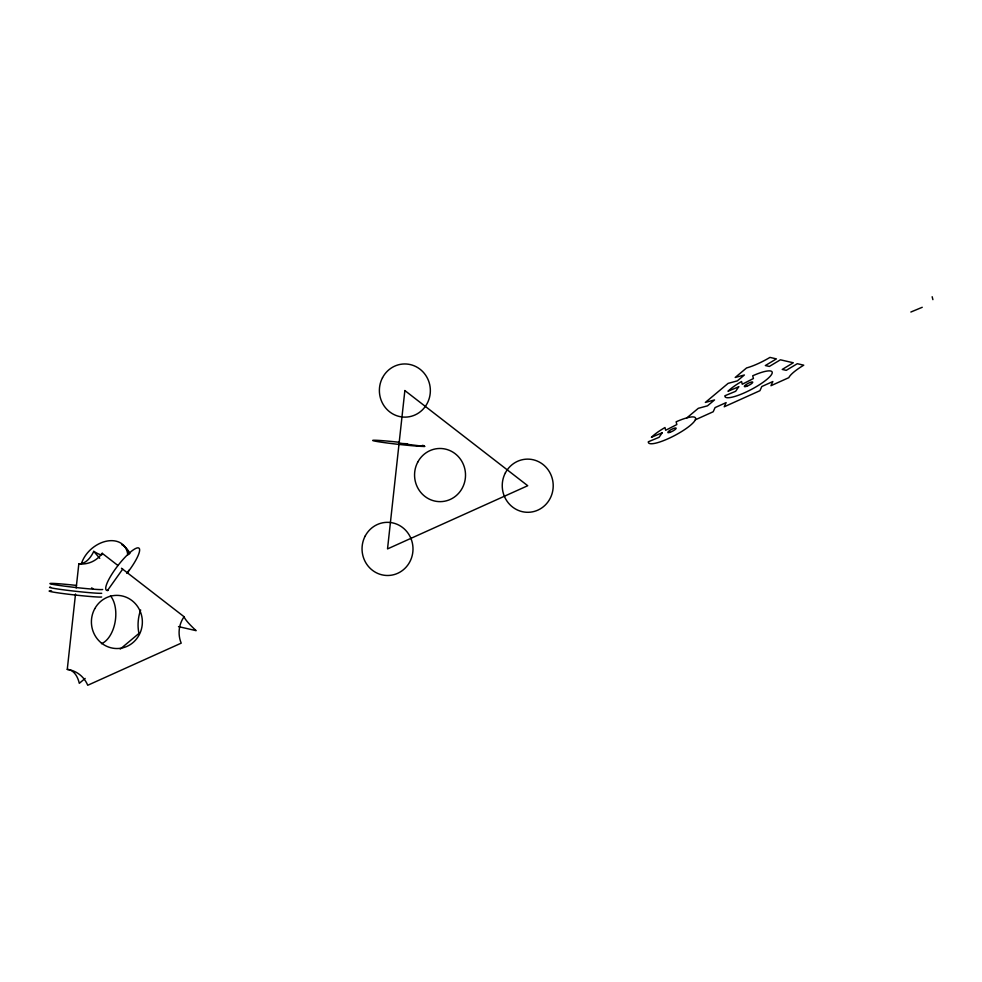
<?xml version="1.0" encoding="UTF-8"?>
<svg xmlns="http://www.w3.org/2000/svg" width="982" height="982" viewBox="0 0 982 982"><rect width="100%" height="100%" fill="white"/><g stroke="black" fill="none" stroke-linecap="round" stroke-linejoin="round"><path stroke-width="1.47" d="M85.152 678.427L79.296 683.325A26.588 15.552 -82.1 0 0 67.267 669.405L75.516 594M76.179 587.972L78.83 563.84A26.588 15.552 -82.1 0 0 93.744 551.356A26.588 4.088 39.8 0 0 102.202 553.308L117.852 565.436M107.504 590.489L122.664 569.167M120.246 649.065L138.965 633.415A26.588 15.552 -82.1 0 1 140.659 609.969M686.909 417.841L698.3 408.316L707.494 405.836L714.54 399.944L705.358 402.424L728.141 383.361L737.335 380.881L744.381 374.989L735.199 377.469L746.59 367.931A26.588 5.843 -27.8 0 0 769.962 357.399L776.406 358.884L765.359 365.537L769.348 366.446L780.395 359.805L793.296 362.775L782.249 369.428L786.238 370.349L797.298 363.696L803.742 365.181A26.588 5.843 -27.8 0 0 788.816 377.665L770.98 385.705L772.846 381.544L761.811 386.515L759.933 390.689L724.237 406.781L726.115 402.608L715.068 407.591L713.202 411.753L695.366 419.793M910.866 312.031L922.245 307.292M407.579 443.79L399.085 443.336L424.408 446.417M178.503 626.602L196.13 630.665A26.588 4.088 39.8 0 1 184.088 616.745L121.473 568.234M93.744 551.356L99.759 558.316M932.163 296.736L932.9 299.645M108.253 590.378A26.588 5.941 -52.2 0 1 115.176 569.29A26.588 5.941 -52.2 0 1 138.511 547.919A26.588 5.941 -52.2 0 1 127.157 573.071M102.202 553.308A26.588 25.483 88.4 0 1 78.83 563.84M184.088 616.745A26.588 25.483 88.4 0 0 181.204 643.149L87.742 685.264A26.588 25.483 88.4 0 0 67.267 669.405M110.463 595.828A26.588 15.552 -82.1 0 1 115.041 622.355A26.588 15.552 -82.1 0 1 101.453 643.689M102.693 589.458A26.588 1.068 6.3 0 1 74.902 587.408A26.588 1.068 6.3 0 1 49.935 583.566A26.588 1.068 6.3 0 1 76.535 585.432M101.649 596.982A26.588 1.068 6.3 0 1 67.893 594.171A26.588 1.068 6.3 0 1 51.567 590.894M81.494 563.484A26.588 19.186 -40.8 0 1 107.148 541.045A26.588 19.186 -40.8 0 1 127.746 555.198M125.745 548.091A26.588 19.186 -40.8 0 1 129.882 553.517M128.802 570.272A26.588 19.186 -40.8 0 1 127.12 573.439M92.836 588.525A26.588 19.186 -40.8 0 1 91.547 587.923M121.707 544.593A26.588 19.186 -40.8 0 1 129.047 554.253M101.711 593.288A26.588 1.068 6.3 0 1 69.219 590.538A26.588 1.068 6.3 0 1 50.634 587.15M424.862 446.393A26.588 1.068 6.3 0 1 395.132 443.974A26.588 1.068 6.3 0 1 372.743 440.378A26.588 1.068 6.3 0 1 399.281 442.281M422.37 445.374A26.588 1.068 6.3 0 1 423.917 445.681M404.866 390.554L387.522 548.913L527.727 485.722L404.866 390.554M662.138 432.817L659.069 437.309L648.329 441.777A26.588 5.843 -27.8 0 0 669.969 437.862A26.588 5.843 -27.8 0 0 695.452 419.56A26.588 5.843 -27.8 0 0 676.144 421.806L676.831 424.555L665.673 430.276L664.986 427.526A26.588 5.843 -27.8 0 0 651.397 437.285L662.138 432.817M738.709 386.785L735.653 391.29L724.912 395.758A26.588 5.843 -27.8 0 0 746.553 391.843A26.588 5.843 -27.8 0 0 772.036 373.541A26.588 5.843 -27.8 0 0 752.715 375.787L753.415 378.536L742.257 384.244L741.557 381.507A26.588 5.843 -27.8 0 0 727.981 391.253L738.709 386.785M670.092 432.301A4.714 1.031 -27.8 0 0 676.168 428.189A4.714 1.031 -27.8 0 0 669.699 430.497A4.714 1.031 -27.8 0 0 670.092 432.301M746.676 386.282A4.714 1.031 -27.8 0 0 752.752 382.17A4.714 1.031 -27.8 0 0 746.271 384.465A4.714 1.031 -27.8 0 0 746.676 386.282M94.788 608.656A26.588 25.483 88.4 0 0 116.944 648.537A26.588 25.483 88.4 0 0 138.928 608.668A26.588 25.483 88.4 0 0 94.788 608.656M382.514 377.714A26.588 25.483 88.4 0 0 405.431 417.129A26.588 25.483 88.4 0 0 426.654 376.806A26.588 25.483 88.4 0 0 382.514 377.714M417.694 462.227A26.588 25.483 88.4 0 0 440.599 501.642A26.588 25.483 88.4 0 0 461.822 461.319A26.588 25.483 88.4 0 0 417.694 462.227M365.169 536.086A26.588 25.483 88.4 0 0 388.086 575.489A26.588 25.483 88.4 0 0 409.31 535.178A26.588 25.483 88.4 0 0 365.169 536.086M505.374 472.882A26.588 25.483 88.4 0 0 528.291 512.297A26.588 25.483 88.4 0 0 549.515 471.974A26.588 25.483 88.4 0 0 505.374 472.882"/></g></svg>
